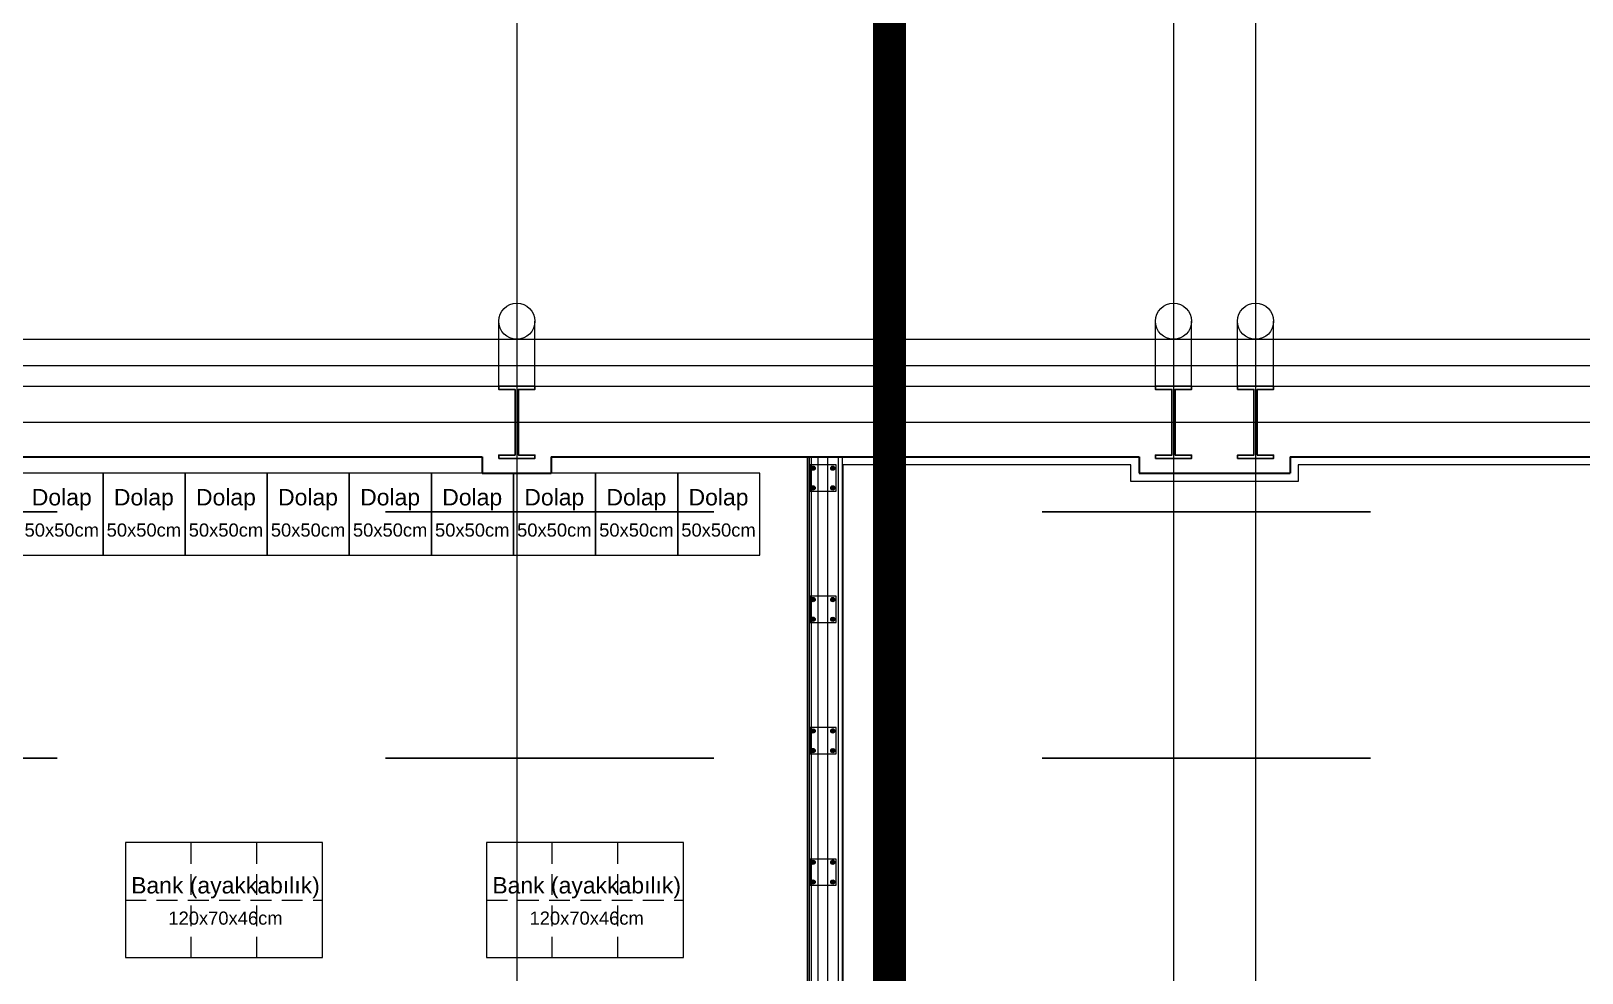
# Model space of a CAD drawing. Header units: centimetres. Extents: x 405464 to 563355, y 50011 to 66875.
# Drawn here: x 512542 to 513487, y 56784 to 57358 of the extents above; entities that cross this region are included whole.
import ezdxf
from ezdxf.enums import TextEntityAlignment as Align

# ---------------------------------------------------------------- set-up
doc = ezdxf.new("R2010")
doc.units = ezdxf.units.CM
for name, pattern in [('CHAIN', [0.3543, 0.2362, -0.0295, 0.0591, -0.0295]), ('DASHDOT', [25.4, 12.7, -6.35, 0, -6.35]), ('DASHED', [4, 2, -2]), ('DASHED2', [9.525, 6.35, -3.175])]:
    doc.linetypes.add(name, pattern=pattern)
doc.layers.get('0').update_dxf_attribs({"lineweight": 9})
doc.layers.add('-MH_Ad', color=1, linetype='Continuous', lineweight=9, true_color=0xff0000)
doc.layers.add('DV_alçıpanel_duvar_yeni', color=1, linetype='Continuous', lineweight=20, true_color=0xff0000)
for name, color, linetype, lineweight in [('0-KRCN-MİMARİ-220526', 8, 'Continuous', 9), ('A_Aks', 30, 'DASHDOT', 9), ('A_Arka', 8, 'Continuous', 9), ('A_celik', 1, 'Continuous', 25), ('A_Duvar-alçiplak', 3, 'Continuous', 30), ('A_Kaplama', 191, 'Continuous', 20), ('A_Pencere Doğrama-Ex', 140, 'Continuous', 15), ('DV_akustik', 31, 'Continuous', 13), ('G_0.09', 254, 'Continuous', 9), ('G_0.13', 145, 'Continuous', 13), ('M00_Mahal_No$0$MH_Alan', 51, 'Continuous', 9), ('MH_Alan', 51, 'Continuous', 9), ('TF_Mobilya', 142, 'Continuous', 9)]:
    doc.layers.add(name, color=color, linetype=linetype, lineweight=lineweight)
doc.layers.add('_statik', color=2, linetype='Continuous')
doc.styles.add('M00_Mahal_No$0$Kalin01', font='swissk.ttf')
doc.styles.add('M00_Mahal_No$0$Normal', font='swiss.ttf')
doc.styles.add('MAHAL', font='swissc.ttf')
doc.styles.add('MP_KAPI_POZ', font='arial.ttf')
doc.linetypes.add('BATTING', pattern='A,0.0001,-0.1,[134,ltypeshp.shx,S=0.1,R=0,X=-0.1,Y=0],-0.2,[134,ltypeshp.shx,S=0.1,R=180,X=0.1,Y=0],-0.1', length=0.4001)

# ---------------------------------------------------------------- blocks, each defined once
blk = doc.blocks.new('1_etap')
at = {"color": 8}
for points in [[(-3871.52, 4758), (-3855.52, 4758), (-3855.52, 4774), (-3871.52, 4774)], [(-3871.52, 4678), (-3855.52, 4678), (-3855.52, 4694), (-3871.52, 4694)], [(-3871.52, 4598), (-3855.52, 4598), (-3855.52, 4614), (-3871.52, 4614)], [(-3871.52, 4518), (-3855.52, 4518), (-3855.52, 4534), (-3871.52, 4534)]]:
    blk.add_lwpolyline(points, close=True, dxfattribs=at)
at = {"layer": 'DV_akustik', "color": 8, "linetype": 'BATTING', "ltscale": 5}
blk.add_line((-3854.02, 3215), (-3854.02, 4779), dxfattribs=at)
at = {"layer": 'DV_akustik', "color": 8}
blk.add_line((-3851.52, 3217.5), (-3851.52, 4779), dxfattribs=at)
at = {"layer": 'DV_alçıpanel_duvar_yeni', "color": 8}
for p, q in [((-3873.02, 3117.5), (-3873.02, 4779)), ((-3871.77, 3117.5), (-3871.77, 4779)), ((-3870.52, 3117.5), (-3870.52, 4779))]:
    blk.add_line(p, q, dxfattribs=at)
at = {"layer": 'G_0.09', "color": 8}
for p, q in [((-3870.69, 4772), (-3870.11, 4773.01)), ((-3870.11, 4770.99), (-3870.69, 4772)), ((-3870.11, 4773.01), (-3868.94, 4773.01)), ((-3868.94, 4770.99), (-3870.11, 4770.99)), ((-3868.94, 4773.01), (-3868.35, 4772)), ((-3868.35, 4772), (-3868.94, 4770.99)), ((-3858.11, 4773.01), (-3858.69, 4772)), ((-3858.69, 4772), (-3858.11, 4770.99)), ((-3856.94, 4773.01), (-3858.11, 4773.01)), ((-3858.11, 4770.99), (-3856.94, 4770.99)), ((-3856.35, 4772), (-3856.94, 4773.01)), ((-3856.94, 4770.99), (-3856.35, 4772)), ((-3870.11, 4761.01), (-3870.69, 4760)), ((-3870.69, 4760), (-3870.11, 4758.99)), ((-3868.94, 4761.01), (-3870.11, 4761.01)), ((-3870.11, 4758.99), (-3868.94, 4758.99)), ((-3868.35, 4760), (-3868.94, 4761.01)), ((-3868.94, 4758.99), (-3868.35, 4760)), ((-3858.69, 4760), (-3858.11, 4761.01)), ((-3858.11, 4758.99), (-3858.69, 4760)), ((-3858.11, 4761.01), (-3856.94, 4761.01)), ((-3856.94, 4758.99), (-3858.11, 4758.99)), ((-3856.94, 4761.01), (-3856.35, 4760)), ((-3856.35, 4760), (-3856.94, 4758.99)), ((-3870.69, 4692), (-3870.11, 4693.01)), ((-3870.11, 4690.99), (-3870.69, 4692)), ((-3870.11, 4693.01), (-3868.94, 4693.01)), ((-3868.94, 4690.99), (-3870.11, 4690.99)), ((-3868.94, 4693.01), (-3868.35, 4692)), ((-3868.35, 4692), (-3868.94, 4690.99)), ((-3858.11, 4693.01), (-3858.69, 4692)), ((-3858.69, 4692), (-3858.11, 4690.99)), ((-3856.94, 4693.01), (-3858.11, 4693.01)), ((-3858.11, 4690.99), (-3856.94, 4690.99)), ((-3856.35, 4692), (-3856.94, 4693.01)), ((-3856.94, 4690.99), (-3856.35, 4692)), ((-3870.11, 4681.01), (-3870.69, 4680)), ((-3870.69, 4680), (-3870.11, 4678.99)), ((-3868.94, 4681.01), (-3870.11, 4681.01)), ((-3870.11, 4678.99), (-3868.94, 4678.99)), ((-3868.35, 4680), (-3868.94, 4681.01)), ((-3868.94, 4678.99), (-3868.35, 4680)), ((-3858.69, 4680), (-3858.11, 4681.01)), ((-3858.11, 4678.99), (-3858.69, 4680)), ((-3858.11, 4681.01), (-3856.94, 4681.01)), ((-3856.94, 4678.99), (-3858.11, 4678.99)), ((-3856.94, 4681.01), (-3856.35, 4680)), ((-3856.35, 4680), (-3856.94, 4678.99)), ((-3870.69, 4612), (-3870.11, 4613.01)), ((-3870.11, 4610.99), (-3870.69, 4612)), ((-3870.11, 4613.01), (-3868.94, 4613.01)), ((-3868.94, 4610.99), (-3870.11, 4610.99)), ((-3868.94, 4613.01), (-3868.35, 4612)), ((-3868.35, 4612), (-3868.94, 4610.99)), ((-3858.11, 4613.01), (-3858.69, 4612)), ((-3858.69, 4612), (-3858.11, 4610.99)), ((-3856.94, 4613.01), (-3858.11, 4613.01)), ((-3858.11, 4610.99), (-3856.94, 4610.99)), ((-3856.35, 4612), (-3856.94, 4613.01)), ((-3856.94, 4610.99), (-3856.35, 4612)), ((-3870.11, 4601.01), (-3870.69, 4600)), ((-3868.94, 4601.01), (-3870.11, 4601.01)), ((-3868.35, 4600), (-3868.94, 4601.01)), ((-3858.69, 4600), (-3858.11, 4601.01)), ((-3858.11, 4601.01), (-3856.94, 4601.01)), ((-3856.94, 4601.01), (-3856.35, 4600)), ((-3870.69, 4600), (-3870.11, 4598.99)), ((-3870.11, 4598.99), (-3868.94, 4598.99)), ((-3868.94, 4598.99), (-3868.35, 4600)), ((-3858.11, 4598.99), (-3858.69, 4600)), ((-3856.94, 4598.99), (-3858.11, 4598.99)), ((-3856.35, 4600), (-3856.94, 4598.99)), ((-3870.69, 4532), (-3870.11, 4533.01)), ((-3870.11, 4530.99), (-3870.69, 4532)), ((-3870.11, 4533.01), (-3868.94, 4533.01)), ((-3868.94, 4530.99), (-3870.11, 4530.99)), ((-3868.94, 4533.01), (-3868.35, 4532)), ((-3868.35, 4532), (-3868.94, 4530.99)), ((-3858.11, 4533.01), (-3858.69, 4532)), ((-3858.69, 4532), (-3858.11, 4530.99)), ((-3856.94, 4533.01), (-3858.11, 4533.01)), ((-3858.11, 4530.99), (-3856.94, 4530.99)), ((-3856.35, 4532), (-3856.94, 4533.01)), ((-3856.94, 4530.99), (-3856.35, 4532)), ((-3870.11, 4521.01), (-3870.69, 4520)), ((-3870.69, 4520), (-3870.11, 4518.99)), ((-3868.94, 4521.01), (-3870.11, 4521.01)), ((-3870.11, 4518.99), (-3868.94, 4518.99)), ((-3868.35, 4520), (-3868.94, 4521.01)), ((-3868.94, 4518.99), (-3868.35, 4520)), ((-3858.69, 4520), (-3858.11, 4521.01)), ((-3858.11, 4518.99), (-3858.69, 4520)), ((-3858.11, 4521.01), (-3856.94, 4521.01)), ((-3856.94, 4518.99), (-3858.11, 4518.99)), ((-3856.94, 4521.01), (-3856.35, 4520)), ((-3856.35, 4520), (-3856.94, 4518.99))]:
    blk.add_line(p, q, dxfattribs=at)
at = {"layer": 'G_0.09', "color": 8, "linetype": 'CHAIN', "ltscale": 3}
for p, q in [((-3868.35, 4772), (-3870.69, 4772)), ((-3869.52, 4773.01), (-3869.52, 4770.99)), ((-3858.69, 4772), (-3856.35, 4772)), ((-3857.52, 4773.01), (-3857.52, 4770.99)), ((-3868.35, 4760), (-3870.69, 4760)), ((-3869.52, 4758.99), (-3869.52, 4761.01)), ((-3858.69, 4760), (-3856.35, 4760)), ((-3857.52, 4758.99), (-3857.52, 4761.01)), ((-3868.35, 4692), (-3870.69, 4692)), ((-3869.52, 4693.01), (-3869.52, 4690.99)), ((-3858.69, 4692), (-3856.35, 4692)), ((-3857.52, 4693.01), (-3857.52, 4690.99)), ((-3868.35, 4680), (-3870.69, 4680)), ((-3869.52, 4678.99), (-3869.52, 4681.01)), ((-3858.69, 4680), (-3856.35, 4680)), ((-3857.52, 4678.99), (-3857.52, 4681.01)), ((-3868.35, 4612), (-3870.69, 4612)), ((-3869.52, 4613.01), (-3869.52, 4610.99)), ((-3858.69, 4612), (-3856.35, 4612)), ((-3857.52, 4613.01), (-3857.52, 4610.99)), ((-3869.52, 4598.99), (-3869.52, 4601.01)), ((-3857.52, 4598.99), (-3857.52, 4601.01)), ((-3868.35, 4600), (-3870.69, 4600)), ((-3858.69, 4600), (-3856.35, 4600)), ((-3868.35, 4532), (-3870.69, 4532)), ((-3869.52, 4533.01), (-3869.52, 4530.99)), ((-3858.69, 4532), (-3856.35, 4532)), ((-3857.52, 4533.01), (-3857.52, 4530.99)), ((-3868.35, 4520), (-3870.69, 4520)), ((-3869.52, 4518.99), (-3869.52, 4521.01)), ((-3858.69, 4520), (-3856.35, 4520)), ((-3857.52, 4518.99), (-3857.52, 4521.01))]:
    blk.add_line(p, q, dxfattribs=at)
at = {"layer": 'G_0.09', "color": 8}
for centre, radius in [((-3869.52, 4772), 1.28), ((-3869.52, 4772), 0.917), ((-3869.52, 4772), 0.9), ((-3869.52, 4772), 0.693), ((-3869.52, 4772), 0.64), ((-3869.52, 4772), 0.539), ((-3857.52, 4772), 1.28), ((-3857.52, 4772), 0.917), ((-3857.52, 4772), 0.9), ((-3857.52, 4772), 0.693), ((-3857.52, 4772), 0.64), ((-3857.52, 4772), 0.539), ((-3869.52, 4760), 1.28), ((-3857.52, 4760), 1.28), ((-3869.52, 4760), 0.917), ((-3869.52, 4760), 0.9), ((-3869.52, 4760), 0.693), ((-3869.52, 4760), 0.64), ((-3869.52, 4760), 0.539), ((-3857.52, 4760), 0.917), ((-3857.52, 4760), 0.9), ((-3857.52, 4760), 0.693), ((-3857.52, 4760), 0.64), ((-3857.52, 4760), 0.539), ((-3869.52, 4692), 1.28), ((-3869.52, 4692), 0.917), ((-3869.52, 4692), 0.9), ((-3869.52, 4692), 0.693), ((-3869.52, 4692), 0.64), ((-3869.52, 4692), 0.539), ((-3857.52, 4692), 1.28), ((-3857.52, 4692), 0.917), ((-3857.52, 4692), 0.9), ((-3857.52, 4692), 0.693), ((-3857.52, 4692), 0.64), ((-3857.52, 4692), 0.539), ((-3869.52, 4680), 1.28), ((-3869.52, 4680), 0.917), ((-3869.52, 4680), 0.9), ((-3869.52, 4680), 0.693), ((-3869.52, 4680), 0.64), ((-3869.52, 4680), 0.539), ((-3857.52, 4680), 1.28), ((-3857.52, 4680), 0.917), ((-3857.52, 4680), 0.9), ((-3857.52, 4680), 0.693), ((-3857.52, 4680), 0.64), ((-3857.52, 4680), 0.539), ((-3869.52, 4612), 1.28), ((-3869.52, 4612), 0.917), ((-3869.52, 4612), 0.9), ((-3869.52, 4612), 0.693), ((-3869.52, 4612), 0.64), ((-3869.52, 4612), 0.539), ((-3857.52, 4612), 1.28), ((-3857.52, 4612), 0.917), ((-3857.52, 4612), 0.9), ((-3857.52, 4612), 0.693), ((-3857.52, 4612), 0.64), ((-3857.52, 4612), 0.539), ((-3869.52, 4600), 1.28), ((-3869.52, 4600), 0.917), ((-3869.52, 4600), 0.9), ((-3869.52, 4600), 0.693), ((-3869.52, 4600), 0.64), ((-3869.52, 4600), 0.539), ((-3857.52, 4600), 1.28), ((-3857.52, 4600), 0.917), ((-3857.52, 4600), 0.9), ((-3857.52, 4600), 0.693), ((-3857.52, 4600), 0.64), ((-3857.52, 4600), 0.539), ((-3869.52, 4532), 1.28), ((-3869.52, 4532), 0.917), ((-3869.52, 4532), 0.9), ((-3869.52, 4532), 0.693), ((-3869.52, 4532), 0.64), ((-3869.52, 4532), 0.539), ((-3857.52, 4532), 1.28), ((-3857.52, 4532), 0.917), ((-3857.52, 4532), 0.9), ((-3857.52, 4532), 0.693), ((-3857.52, 4532), 0.64), ((-3857.52, 4532), 0.539), ((-3869.52, 4520), 1.28), ((-3869.52, 4520), 0.917), ((-3869.52, 4520), 0.9), ((-3869.52, 4520), 0.693), ((-3869.52, 4520), 0.64), ((-3869.52, 4520), 0.539), ((-3857.52, 4520), 1.28), ((-3857.52, 4520), 0.917), ((-3857.52, 4520), 0.9), ((-3857.52, 4520), 0.693), ((-3857.52, 4520), 0.64), ((-3857.52, 4520), 0.539)]:
    blk.add_circle(centre, radius, dxfattribs=at)
at = {"layer": 'G_0.09', "color": 8, "linetype": 'Continuous'}
for centre, start, end in [((-3869.52, 4772), 72, 252), ((-3869.52, 4772), 72, 252), ((-3869.52, 4772), 252, 72), ((-3869.52, 4772), 252, 72), ((-3857.52, 4772), 108, 288), ((-3857.52, 4772), 108, 288), ((-3857.52, 4772), 288, 108), ((-3857.52, 4772), 288, 108), ((-3869.52, 4760), 108, 288), ((-3869.52, 4760), 108, 288), ((-3869.52, 4760), 288, 108), ((-3869.52, 4760), 288, 108), ((-3857.52, 4760), 72, 252), ((-3857.52, 4760), 72, 252), ((-3857.52, 4760), 252, 72), ((-3857.52, 4760), 252, 72), ((-3869.52, 4692), 72, 252), ((-3869.52, 4692), 72, 252), ((-3869.52, 4692), 252, 72), ((-3869.52, 4692), 252, 72), ((-3857.52, 4692), 108, 288), ((-3857.52, 4692), 108, 288), ((-3857.52, 4692), 288, 108), ((-3857.52, 4692), 288, 108), ((-3869.52, 4680), 108, 288), ((-3869.52, 4680), 108, 288), ((-3869.52, 4680), 288, 108), ((-3869.52, 4680), 288, 108), ((-3857.52, 4680), 72, 252), ((-3857.52, 4680), 72, 252), ((-3857.52, 4680), 252, 72), ((-3857.52, 4680), 252, 72), ((-3869.52, 4612), 72, 252), ((-3869.52, 4612), 72, 252), ((-3869.52, 4612), 252, 72), ((-3869.52, 4612), 252, 72), ((-3857.52, 4612), 108, 288), ((-3857.52, 4612), 108, 288), ((-3857.52, 4612), 288, 108), ((-3857.52, 4612), 288, 108), ((-3869.52, 4600), 108, 288), ((-3869.52, 4600), 108, 288), ((-3869.52, 4600), 288, 108), ((-3869.52, 4600), 288, 108), ((-3857.52, 4600), 72, 252), ((-3857.52, 4600), 72, 252), ((-3857.52, 4600), 252, 72), ((-3857.52, 4600), 252, 72), ((-3869.52, 4532), 72, 252), ((-3869.52, 4532), 72, 252), ((-3869.52, 4532), 252, 72), ((-3869.52, 4532), 252, 72), ((-3857.52, 4532), 108, 288), ((-3857.52, 4532), 108, 288), ((-3857.52, 4532), 288, 108), ((-3857.52, 4532), 288, 108), ((-3869.52, 4520), 108, 288), ((-3869.52, 4520), 108, 288), ((-3869.52, 4520), 288, 108), ((-3869.52, 4520), 288, 108), ((-3857.52, 4520), 72, 252), ((-3857.52, 4520), 72, 252), ((-3857.52, 4520), 252, 72), ((-3857.52, 4520), 252, 72)]:
    blk.add_arc(centre, 0.72, start, end, dxfattribs=at)
at = {"layer": 'G_0.09', "color": 8}
for centre, start, end in [((-3869.52, 4772), 100, 10), ((-3857.52, 4772), 170, 80), ((-3869.52, 4760), 350, 260), ((-3857.52, 4760), 280, 190), ((-3869.52, 4692), 100, 10), ((-3857.52, 4692), 170, 80), ((-3869.52, 4680), 350, 260), ((-3857.52, 4680), 280, 190), ((-3869.52, 4612), 100, 10), ((-3857.52, 4612), 170, 80), ((-3869.52, 4600), 350, 260), ((-3857.52, 4600), 280, 190), ((-3869.52, 4532), 100, 10), ((-3857.52, 4532), 170, 80), ((-3869.52, 4520), 350, 260), ((-3857.52, 4520), 280, 190)]:
    blk.add_arc(centre, 0.64, start, end, dxfattribs=at)
at = {"layer": 'G_0.13', "color": 8}
for p, q in [((-3866.52, 2855), (-3866.52, 4779)), ((-3860.52, 2855), (-3860.52, 4779))]:
    blk.add_line(p, q, dxfattribs=at)
at = {"color": 8, "linetype": 'ByBlock', "lineweight": -2}
for tag, height, style, p in [('MAHALNO', 15.68, 'M00_Mahal_No$0$Kalin01', (-1403.52, 5183, -22.72)), ('MAHALADI', 25.09, 'M00_Mahal_No$0$Normal', (-1403.52, 5151.64, -22.72)), ('MAHALNO', 9.8, 'M00_Mahal_No$0$Kalin01', (-1049.84, 5038.22)), ('MAHALADI', 15.68, 'M00_Mahal_No$0$Normal', (-1049.84, 5018.62)), ('MAHALNO', 19.6, 'M00_Mahal_No$0$Kalin01', (585.19, 4515.87)), ('MAHALADI', 31.36, 'M00_Mahal_No$0$Normal', (585.19, 4476.67)), ('MAHALNO', 19.6, 'M00_Mahal_No$0$Kalin01', (543.65, 3917.94)), ('MAHALADI', 31.36, 'M00_Mahal_No$0$Normal', (543.65, 3878.74)), ('MAHALNO', 19.6, 'M00_Mahal_No$0$Kalin01', (175.42, 3438.17)), ('MAHALADI', 31.36, 'M00_Mahal_No$0$Normal', (175.42, 3398.97)), ('MAHALNO', 15.68, 'M00_Mahal_No$0$Kalin01', (662.5, 3278.68)), ('MAHALADI', 25.09, 'M00_Mahal_No$0$Normal', (662.5, 3247.32)), ('MAHALNO', 9.8, 'M00_Mahal_No$0$Kalin01', (928.42, 2524.93)), ('MAHALADI', 15.68, 'M00_Mahal_No$0$Normal', (928.42, 2505.33)), ('MAHALNO', 19.6, 'M00_Mahal_No$0$Kalin01', (683.01, 1295.87)), ('MAHALADI', 31.36, 'M00_Mahal_No$0$Normal', (683.01, 1256.67))]:
    blk.add_attdef(tag, text='', height=height, dxfattribs=dict(at, style=style)).set_placement(p, align=Align.MIDDLE_CENTER)
at = {"layer": 'A_Pencere Doğrama-Ex', "color": 8, "style": 'MAHAL'}
for p in [(163.41, 4608.46), (585.7, 4362.45), (584.07, 3781.1), (404.74, 3207.04), (477.62, 2356.77), (647.13, 1093.28), (160.83, 91.11)]:
    blk.add_attdef('KOT', p, '', height=10, dxfattribs=at)
at = {"layer": 'M00_Mahal_No$0$MH_Alan', "color": 8, "style": 'M00_Mahal_No$0$Normal'}
for height, p in [(25.09, (-1403.52, 5114.01, -22.72)), (15.68, (-1049.84, 4995.1)), (31.36, (585.19, 4429.63)), (31.36, (543.65, 3831.7)), (31.36, (175.42, 3351.93)), (25.09, (662.5, 3209.69)), (15.68, (928.42, 2481.81)), (31.36, (683.01, 1209.63))]:
    blk.add_attdef('ALAN', text='', height=height, dxfattribs=at).set_placement(p, align=Align.MIDDLE_CENTER)
blk = doc.blocks.new('a_aks')
at = {"layer": 'A_Aks', "color": 8, "ltscale": 200}
for p, q in [((8480, 5308.05), (8480, -831.11)), ((8880, 5308.05), (8880, -831.11)), ((8930, 5308.05), (8930, -831.11)), ((2130, 4857), (12637.81, 4857))]:
    blk.add_line(p, q, dxfattribs=at)
blk = doc.blocks.new('mimari_yeni_durum')
at = {"layer": 'A_Arka', "color": 8}
for p, q in [((8469, 4879), (8469, 4918.5)), ((8491, 4879), (8491, 4918.5)), ((8869, 4879), (8869, 4918.5)), ((8891, 4879), (8891, 4918.5)), ((8919, 4879), (8919, 4918.5)), ((8941, 4879), (8941, 4918.5)), ((1600, 4907.5), (12577, 4907.5))]:
    blk.add_line(p, q, dxfattribs=at)
for centre in [(8480, 4918.5), (8880, 4918.5), (8930, 4918.5)]:
    blk.add_circle(centre, 11, dxfattribs=at)
at = {"layer": 'A_celik', "color": 8}
for points in [[(8469, 4835), (8491, 4835), (8491, 4837), (8481, 4837), (8481, 4877), (8491, 4877), (8491, 4879), (8469, 4879), (8469, 4877), (8479, 4877), (8479, 4837), (8469, 4837), (8469, 4835)], [(8869, 4835), (8891, 4835), (8891, 4837), (8881, 4837), (8881, 4877), (8891, 4877), (8891, 4879), (8869, 4879), (8869, 4877), (8879, 4877), (8879, 4837), (8869, 4837), (8869, 4835)], [(8919, 4835), (8941, 4835), (8941, 4837), (8931, 4837), (8931, 4877), (8941, 4877), (8941, 4879), (8919, 4879), (8919, 4877), (8929, 4877), (8929, 4837), (8919, 4837), (8919, 4835)]]:
    blk.add_lwpolyline(points, dxfattribs=at)
at = {"layer": 'A_Duvar-alçiplak', "color": 8}
for p, q in [((8101, 4836), (8459, 4836)), ((8459, 4836), (8459, 4826)), ((8501, 4836), (8501, 4826)), ((8501, 4836), (8859, 4836)), ((8859, 4836), (8859, 4826)), ((8951, 4836), (8951, 4826)), ((8951, 4836), (9309, 4836)), ((8459, 4826), (8501, 4826)), ((8859, 4826), (8951, 4826))]:
    blk.add_line(p, q, dxfattribs=at)
at = {"layer": 'A_Kaplama', "color": 8}
for p, q in [((7132, 4891.5), (9878, 4891.5)), ((7132, 4879), (9878, 4879))]:
    blk.add_line(p, q, dxfattribs=at)
at = {"layer": 'A_Aks', "color": 8}
blk.add_blockref('a_aks', (0, 0), dxfattribs=at)
blk = doc.blocks.new('hazırlık_alanları_yp')
at = {"layer": 'TF_Mobilya', "color": 8, "linetype": 'DASHED2', "ltscale": 2}
for p, q in [((6651.6, 4474), (6651.6, 4544)), ((6691.6, 4474), (6691.6, 4544)), ((6871.6, 4474), (6871.6, 4544)), ((6911.6, 4474), (6911.6, 4544))]:
    blk.add_line(p, q, dxfattribs=at)
at = {"layer": 'TF_Mobilya', "color": 8}
for points in [[(6548, 4719), (6598, 4719), (6598, 4769), (6548, 4769)], [(6598, 4719), (6648, 4719), (6648, 4769), (6598, 4769)], [(6648, 4719), (6698, 4719), (6698, 4769), (6648, 4769)], [(6698, 4719), (6748, 4719), (6748, 4769), (6698, 4769)], [(6748, 4719), (6798, 4719), (6798, 4769), (6748, 4769)], [(6798, 4719), (6848, 4719), (6848, 4769), (6798, 4769)], [(6848, 4719), (6898, 4719), (6898, 4769), (6848, 4769)], [(6898, 4719), (6948, 4719), (6948, 4769), (6898, 4769)], [(6948, 4719), (6998, 4719), (6998, 4769), (6948, 4769)], [(6611.6, 4474), (6731.6, 4474), (6731.6, 4544), (6611.6, 4544)], [(6831.6, 4474), (6951.6, 4474), (6951.6, 4544), (6831.6, 4544)]]:
    blk.add_lwpolyline(points, close=True, dxfattribs=at)
at = {"layer": 'TF_Mobilya', "color": 8, "linetype": 'DASHED2', "ltscale": 2}
for points in [[(6611.6, 4509), (6731.6, 4509)], [(6831.6, 4509), (6951.6, 4509)]]:
    blk.add_lwpolyline(points, dxfattribs=at)
at = {"layer": 'TF_Mobilya', "color": 8, "style": 'MP_KAPI_POZ'}
for s, height, p in [('Dolap', 10, (6572.85, 4754.35)), ('Dolap', 10, (6622.85, 4754.35)), ('Dolap', 10, (6672.85, 4754.35)), ('Dolap', 10, (6722.85, 4754.35)), ('Dolap', 10, (6772.85, 4754.35)), ('Dolap', 10, (6822.85, 4754.35)), ('Dolap', 10, (6872.85, 4754.35)), ('Dolap', 10, (6922.85, 4754.35)), ('Dolap', 10, (6972.85, 4754.35)), ('50x50cm', 8, (6572.85, 4734.35)), ('50x50cm', 8, (6622.85, 4734.35)), ('50x50cm', 8, (6672.85, 4734.35)), ('50x50cm', 8, (6722.85, 4734.35)), ('50x50cm', 8, (6772.85, 4734.35)), ('50x50cm', 8, (6822.85, 4734.35)), ('50x50cm', 8, (6872.85, 4734.35)), ('50x50cm', 8, (6922.85, 4734.35)), ('50x50cm', 8, (6972.85, 4734.35)), ('Bank (ayakkabılık)', 10, (6672.56, 4518.01)), ('Bank (ayakkabılık)', 10, (6892.56, 4518.01)), ('120x70x46cm', 8, (6672.56, 4498.01)), ('120x70x46cm', 8, (6892.56, 4498.01))]:
    blk.add_text(s, height=height, dxfattribs=at).set_placement(p, align=Align.MIDDLE_CENTER)
blk = doc.blocks.new('A$C17b1b0ad')
at = {"layer": 'MH_Alan', "color": 8}
for points in [[(8101, 4836), (8459, 4836), (8459, 4826), (8501, 4826), (8501, 4836), (8656.98, 4836), (8656.98, 4416), (2547.5, 4416)], [(9882, 4831), (9756, 4831), (9756, 4821), (9704, 4821), (9704, 4831), (9356, 4831), (9356, 4821), (9304, 4821), (9304, 4831), (8956, 4831), (8956, 4821), (8854, 4821), (8854, 4831), (8678.53, 4831), (8678.53, 3274.5)]]:
    blk.add_lwpolyline(points, dxfattribs=at)
blk = doc.blocks.new('statik_temel_kalıp')
at = {"layer": '_statik', "color": 4, "linetype": 'DASHED', "ltscale": 100}
for p, q in [((-10930, -54.5), (-60, -54.5)), ((-10930, -204.5), (-210, -204.5))]:
    blk.add_line(p, q, dxfattribs=at)
blk = doc.blocks.new('A$C9e52caec')
at = {"color": 8}
for name, p in [('1_etap', (12530, 57)), ('hazırlık_alanları_yp', (1630, 57))]:
    blk.add_blockref(name, p, dxfattribs=at)
at = {"color": 1, "linetype": 'DASHDOT', "ltscale": 250, "true_color": 0xe60000, "const_width": 20}
blk.add_lwpolyline([(50, 2495), (930, 2495), (930, 1707), (1765, 1707), (1765, 4249), (1550, 4249), (1550, 5141.5), (8706.98, 5141.5), (8706.98, 2644), (12614.5, 2644), (12614.5, -227.5), (-33, -227.5), (-33, 2495)], close=True, dxfattribs=at)
at = {"layer": '-MH_Ad', "color": 8}
blk.add_blockref('A$C17b1b0ad', (0, 0), dxfattribs=at)
at = {"color": 8}
blk.add_blockref('mimari_yeni_durum', (0, 0), dxfattribs=at)
at = {"layer": '_statik'}
blk.add_blockref('statik_temel_kalıp', (12530, 4857), dxfattribs=at)

msp = doc.modelspace()

# ---------------------------------------------------------------- block references
at = {"layer": '0-KRCN-MİMARİ-220526', "rotation": 359.999999999997}
msp.add_blockref('A$C9e52caec', (504358.27, 52262.37, 74), dxfattribs=at)

doc.saveas('drawing.dxf')
